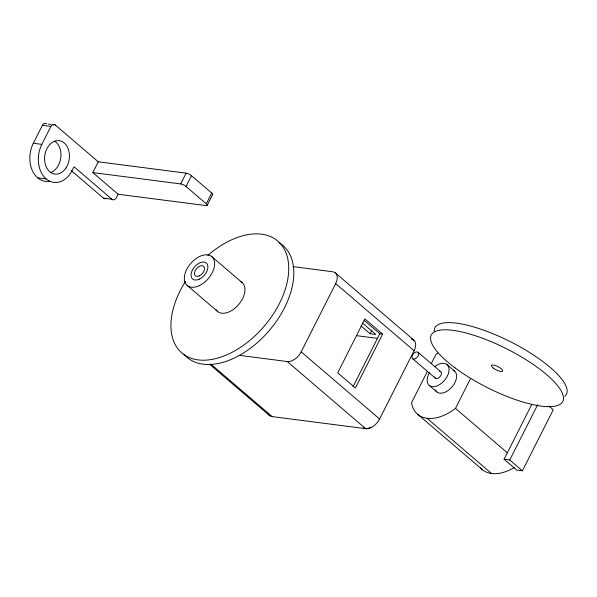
<?xml version="1.0" encoding="UTF-8"?>
<svg xmlns="http://www.w3.org/2000/svg" width="597" height="597" viewBox="0 0 597 597"><rect width="100%" height="100%" fill="white"/><g stroke="black" fill="none" stroke-linecap="round" stroke-linejoin="round"><path stroke-width="0.9" d="M207.196 205.331L212.636 194.555M49.626 181.19A25.261 18.552 -82.6 0 1 32.156 170.138A25.261 18.552 -82.6 0 1 33.335 143.273L42.402 125.318A4.209 3.089 -82.6 0 1 46.745 123.892M211.719 193.01L206.278 203.786A4.209 1.239 26.8 0 1 205.972 205.584L118.109 194.234L116.296 197.831A4.209 3.089 -82.6 0 1 111.952 199.256L74.006 166.772L72.192 170.361A25.261 18.552 -82.6 0 1 46.126 178.913A25.261 18.552 -82.6 0 1 41.835 144.37L50.909 126.415A4.209 3.089 -82.6 0 1 55.252 124.989L98.259 161.802L186.122 173.152A4.209 1.239 26.8 0 1 191.48 175.69L211.719 193.01A4.209 1.239 26.8 0 1 212.286 194.794M118.109 194.234L92.811 172.578L98.259 161.802M92.811 172.578L180.675 183.928L186.122 173.152M206.278 203.786L186.04 186.465L191.48 175.69M239.554 355.372L287.232 361.536A12.627 7.724 -49.4 0 0 301.179 351.857L335.656 283.612A12.627 7.724 -49.4 0 0 332.596 271.739L293.164 266.65M361.058 325.977L370.133 333.745L371.946 330.148M352.991 386.789L379.789 333.745L382.617 334.111L355.402 387.99L337.693 372.827L364.909 318.955L382.617 334.111M267.986 413.482A12.627 7.724 -49.4 0 0 272.128 416.587L365.655 428.668A12.627 7.724 -49.4 0 0 379.602 418.99L414.079 350.752A12.627 7.724 -49.4 0 0 411.758 339.021M427.497 371.162L411.542 402.736A43.156 26.402 -49.4 0 0 455.474 408.415L507.338 452.81M431.273 363.685L435.885 354.551A43.156 26.402 -49.4 0 1 437.765 353.163M455.474 408.415L470.585 378.505M549.031 406.139L553.247 409.743L522.405 470.802L516.733 470.07L504.084 459.242L531.681 404.617M504.084 459.242L509.756 459.974L537.681 404.691M48.447 124.109L50.999 124.437M52.7 124.661L55.252 124.989M42.402 125.318L50.909 126.415M33.335 143.273L41.835 144.37M37.626 177.816L46.126 178.913M71.125 170.481L103.453 198.152L111.952 199.256M370.133 333.745L375.797 334.477L362.543 323.126M356.461 335.656L377.617 338.387M446.966 364.566L454.556 371.065M335.342 272.904L413.766 340.036M418.057 352.29L440.825 371.782M335.656 283.612L414.079 350.752M412.594 358.7L435.362 378.185M364.2 320.402L379.789 333.745M429.221 385.401L436.81 391.893M509.756 459.974L522.405 470.802M427.086 418.296L491.592 473.518M418.094 414.654L482.607 469.876M211.771 256.613L242.128 282.605M301.179 351.857L379.602 418.99M287.232 361.536L365.655 428.668M187.204 285.456L217.562 311.447M210.659 363.969L272.128 416.587M209.801 364.424L269.381 415.422M439.646 371.371A4.209 2.575 -49.4 0 1 439.996 376.714A4.209 2.575 -49.4 0 1 434.75 376.961M453.153 370.222A13.686 8.373 -49.4 0 1 451.571 387.453A13.686 8.373 -49.4 0 1 435.295 389.796M434.661 366.7A13.686 8.373 -49.4 0 1 449.026 369.767A13.686 8.373 -49.4 0 1 434.519 386.61A13.686 8.373 -49.4 0 1 429.444 372.752M514.293 467.518A43.156 26.402 -49.4 0 1 480.525 467.906M434.191 331.328A73.677 21.664 26.8 0 1 508.98 340.984A73.677 21.664 26.8 0 1 564.866 396.274M370.73 427.086A8.418 5.149 -49.4 0 1 363.595 427.683M411.512 338.969A8.418 5.149 -49.4 0 1 413.781 340.947M207.793 255.404A73.677 45.073 -49.4 0 1 288.732 267.598A73.677 45.073 -49.4 0 1 209.629 359.775A73.677 45.073 -49.4 0 1 185.473 281.411M279.075 242.688A73.677 45.073 -49.4 0 1 269.284 330.507A73.677 45.073 -49.4 0 1 183.921 354.245M240.195 281.433A18.947 11.589 -49.4 0 1 238.651 304.567A18.947 11.589 -49.4 0 1 216.032 309.649M180.675 183.928A4.209 1.239 26.8 0 1 186.04 186.465M54.827 141.183A16.843 12.365 -82.6 0 1 60.752 158.026A16.843 12.365 -82.6 0 1 50.536 172.555M106.087 198.51A4.209 3.089 -82.6 0 1 103.453 198.152M415.325 358.715A4.209 2.575 -49.4 0 0 418.236 352.469A4.209 2.575 -49.4 0 0 412.408 355.29A4.209 2.575 -49.4 0 0 415.325 358.715M455.041 367.879A73.677 21.664 26.8 0 0 562.673 401.691A73.677 21.664 26.8 0 0 473.406 335.118A73.677 21.664 26.8 0 0 455.041 367.879M493.435 368.2A6.313 1.858 26.8 0 0 502.667 371.095A6.313 1.858 26.8 0 0 495.01 365.394A6.313 1.858 26.8 0 0 493.435 368.2M199.495 279.09A10.522 6.44 -49.4 0 0 206.771 263.478A10.522 6.44 -49.4 0 0 192.197 270.538A10.522 6.44 -49.4 0 0 199.495 279.09M199.488 275.866A6.313 3.866 -49.4 0 0 203.861 266.501A6.313 3.866 -49.4 0 0 195.115 270.74A6.313 3.866 -49.4 0 0 199.488 275.866M199.495 285.538A18.947 11.589 -49.4 0 0 212.599 257.434A18.947 11.589 -49.4 0 0 186.368 270.142A18.947 11.589 -49.4 0 0 199.495 285.538M65.961 168.033A16.843 12.365 -82.6 0 0 60.036 140.817A16.843 12.365 -82.6 0 0 45.044 163.242A16.843 12.365 -82.6 0 0 65.961 168.033"/></g></svg>
